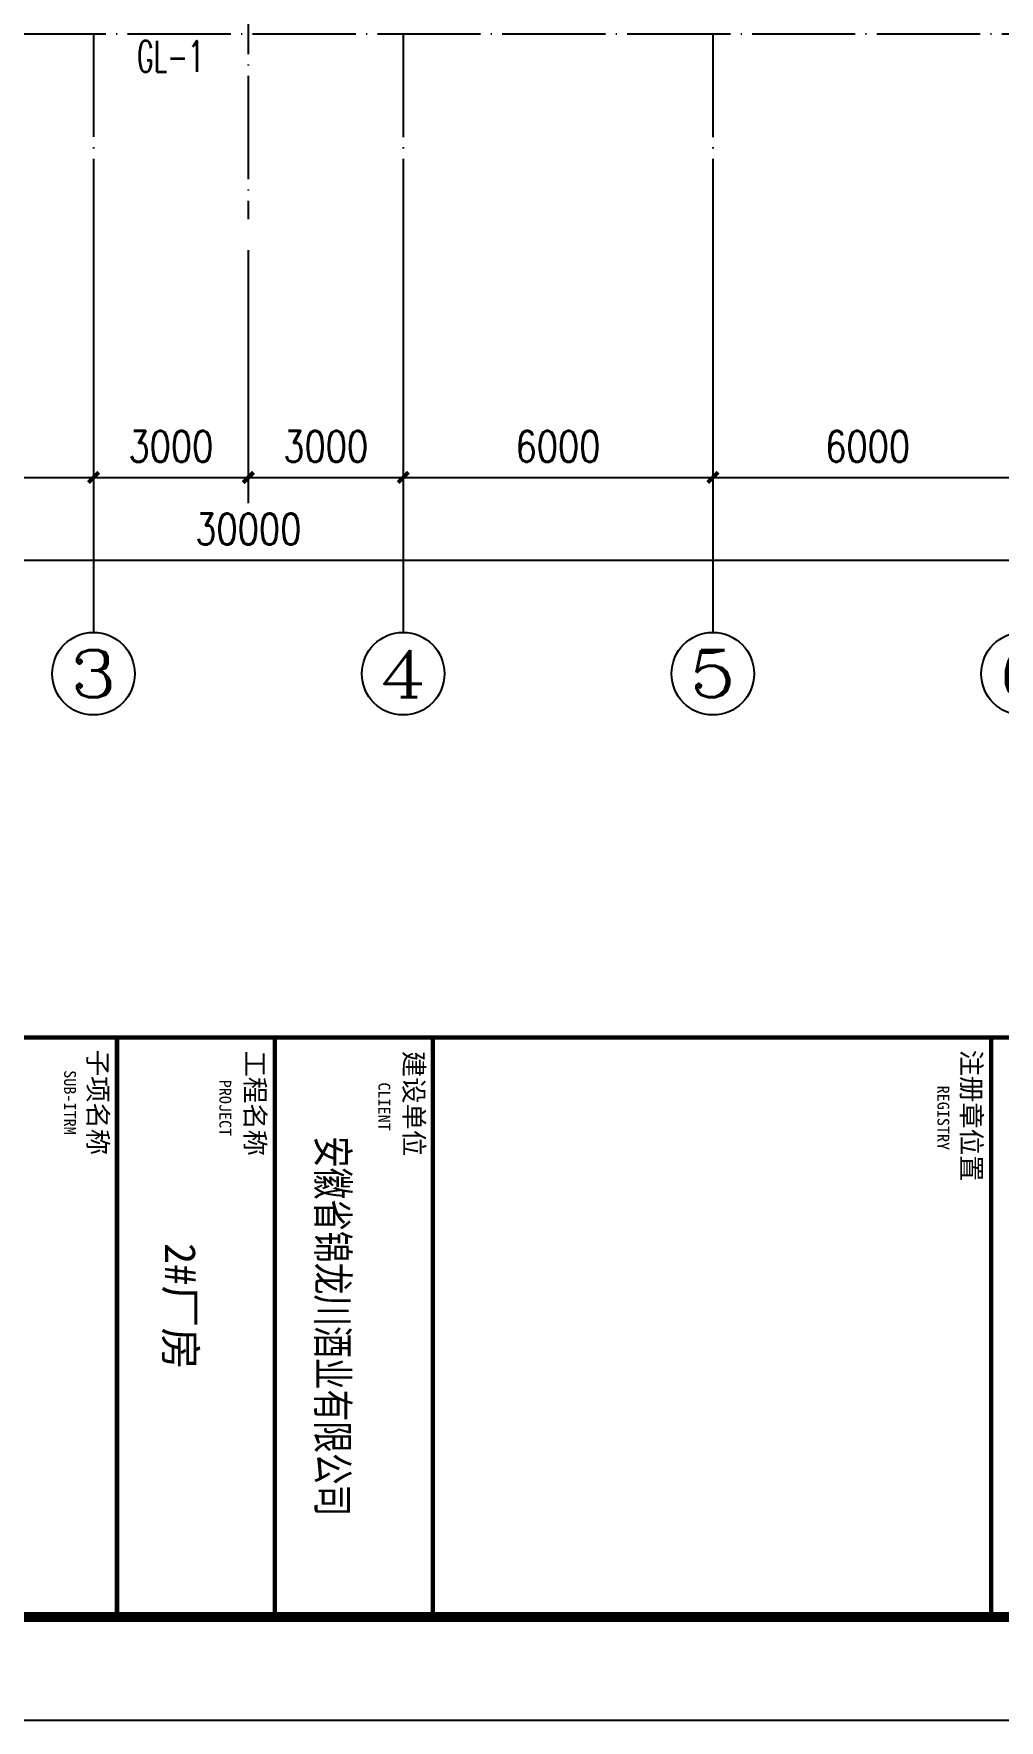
# Model space of a CAD drawing. Extents: x 31695611 to 39053694, y -59225 to 904195.
# Drawn here: x 38921252 to 38939960, y 755595 to 788259 of the extents above; entities that cross this region are included whole.
import ezdxf
from ezdxf.enums import TextEntityAlignment as Align

# ---------------------------------------------------------------- set-up
doc = ezdxf.new("R2010")
doc.units = 0
doc.header["$LTSCALE"] = 1000
doc.header["$MEASUREMENT"] = 0
doc.linetypes.add('ACAD_ISO04W100', pattern=[30.5, 24, -3, 0.5, -3])
doc.linetypes.add('DOTE', pattern=[2.42, 2, -0.2, 0.02, -0.2])
doc.layers.get('0').update_dxf_attribs({"linetype": 'CONTINUOUS'})
doc.layers.get('DEFPOINTS').update_dxf_attribs({"linetype": 'CONTINUOUS'})
for name, color, linetype in [('AXIS', 3, 'CONTINUOUS'), ('AXIS_TEXT', 7, 'CONTINUOUS'), ('DOTE', 1, 'ACAD_ISO04W100'), ('PUB_TAB', 7, 'CONTINUOUS'), ('PUB_TEXT', 7, 'CONTINUOUS'), ('PUB_TITLE', 4, 'CONTINUOUS')]:
    doc.layers.add(name, color=color, linetype=linetype)
doc.styles.add('_TCH_AXIS', font='COMPLEX', dxfattribs={"bigfont": 'GBCBIG'})
doc.styles.add('_TXT', font='SIMPLEX.shx', dxfattribs={"width": 0.6})
doc.styles.add('COMPLEX', font='COMPLEX')
doc.styles.add('DIM_FONT', font='SIMPLEX.shx', dxfattribs={"width": 0.8})
doc.styles.add('STYLE-黑体', font='simhei.ttf')
doc.styles.add('TQ', font='')
doc.styles.get('TQ').set_extended_font_data('SimSun')
doc.dimstyles.new('DIMN200', dxfattribs={"dimscale": 2, "dimtxt": 300, "dimasz": 100, "dimexe": 250, "dimexo": 300, "dimgap": 150, "dimtad": 1, "dimdec": 0, "dimzin": 0, "dimtxsty": 'DIM_FONT', "dimblk": 'ARCHTICK', "dimcen": 0.09, "dimclrt": 7, "dimazin": 3, "dimtfac": 1, "dimtdec": 0, "dimtix": 1, "dimtmove": 0, "dimatfit": 3, "dimtolj": 1, "dimtzin": 0})

# ---------------------------------------------------------------- blocks, each defined once
blk = doc.blocks.new('TK')
at = {"layer": 'PUB_TITLE', "const_width": 42.5}
for points in [[(31008732, -52688), (31008732, -92688)], [(31008730, -65863), (31014340, -65863)], [(31008732, -71271), (31014342, -71271)], [(31008732, -72801), (31014342, -72801)], [(31008732, -74331), (31014342, -74331)]]:
    blk.add_lwpolyline(points, dxfattribs=at)
at = {"layer": 'PUB_TEXT', "attachment_point": 1, "style": 'TQ'}
for s, insert, char_height, width in [('注册章位置', (31008851, -65960), 187, 1530), ('REGISTRY', (31009199, -66268), 114.8, 2399.55), ('建设单位', (31008862, -71361), 187, 1111.8), ('CLIENT', (31009168, -71684), 114.8, 2399.55), ('工程名称', (31008860, -72899), 187, 1111.8), ('PROJECT', (31009142, -73224), 114.8, 2399.55), ('子项名称', (31008852, -74422), 187, 1111.8), ('SUB-ITRM', (31009050, -74728), 114.8, 2399.55)]:
    blk.add_mtext(s, dxfattribs=dict(at, insert=insert, char_height=char_height, width=width))
blk = doc.blocks.new('_ARCHTICK')
at = {"color": 0, "linetype": 'BYBLOCK', "const_width": 0.4}
blk.add_lwpolyline([(-0.5, -0.5), (0.5, 0.5)], dxfattribs=at)
blk = doc.blocks.new('*D1026')
at = {"layer": 'AXIS', "color": 0}
for p, q in [((38916410, 784065), (38916410, 779165)), ((38922410, 784065), (38922410, 779165)), ((38916410, 779665), (38922410, 779665))]:
    blk.add_line(p, q, dxfattribs=at)
at = {"layer": 'DEFPOINTS', "color": 0}
for p in [(38916410, 784665), (38922410, 784665), (38922410, 779665)]:
    blk.add_point(p, dxfattribs=at)
at = {"layer": 'AXIS', "color": 0, "xscale": 200, "yscale": 200, "zscale": 200, "rotation": 180}
blk.add_blockref('_ARCHTICK', (38916410, 779665), dxfattribs=at)
at = {"layer": 'AXIS', "color": 0, "xscale": 200, "yscale": 200, "zscale": 200}
blk.add_blockref('_ARCHTICK', (38922410, 779665), dxfattribs=at)
at = {"layer": 'AXIS', "color": 7, "insert": (38919410, 780265), "char_height": 600, "attachment_point": 5, "style": 'DIM_FONT'}
blk.add_mtext('\\A1;6000', dxfattribs=at)
blk = doc.blocks.new('*D1027')
at = {"layer": 'AXIS', "color": 0}
for p, q in [((38922410, 784065), (38922410, 779165)), ((38925410, 784065), (38925410, 779165)), ((38922410, 779665), (38925410, 779665))]:
    blk.add_line(p, q, dxfattribs=at)
at = {"layer": 'DEFPOINTS', "color": 0}
for p in [(38922410, 784665), (38925410, 784665), (38925410, 779665)]:
    blk.add_point(p, dxfattribs=at)
at = {"layer": 'AXIS', "color": 0, "xscale": 200, "yscale": 200, "zscale": 200, "rotation": 180}
blk.add_blockref('_ARCHTICK', (38922410, 779665), dxfattribs=at)
at = {"layer": 'AXIS', "color": 0, "xscale": 200, "yscale": 200, "zscale": 200}
blk.add_blockref('_ARCHTICK', (38925410, 779665), dxfattribs=at)
at = {"layer": 'AXIS', "color": 7, "insert": (38923910, 780265), "char_height": 600, "attachment_point": 5, "style": 'DIM_FONT'}
blk.add_mtext('\\A1;3000', dxfattribs=at)
blk = doc.blocks.new('*D1028')
at = {"layer": 'AXIS', "color": 0}
for p, q in [((38925410, 784065), (38925410, 779165)), ((38928410, 784065), (38928410, 779165)), ((38925410, 779665), (38928410, 779665))]:
    blk.add_line(p, q, dxfattribs=at)
at = {"layer": 'DEFPOINTS', "color": 0}
for p in [(38925410, 784665), (38928410, 784665), (38928410, 779665)]:
    blk.add_point(p, dxfattribs=at)
at = {"layer": 'AXIS', "color": 0, "xscale": 200, "yscale": 200, "zscale": 200, "rotation": 180}
blk.add_blockref('_ARCHTICK', (38925410, 779665), dxfattribs=at)
at = {"layer": 'AXIS', "color": 0, "xscale": 200, "yscale": 200, "zscale": 200}
blk.add_blockref('_ARCHTICK', (38928410, 779665), dxfattribs=at)
at = {"layer": 'AXIS', "color": 7, "insert": (38926910, 780265), "char_height": 600, "attachment_point": 5, "style": 'DIM_FONT'}
blk.add_mtext('\\A1;3000', dxfattribs=at)
blk = doc.blocks.new('*D1029')
at = {"layer": 'AXIS', "color": 0}
for p, q in [((38928410, 784065), (38928410, 779165)), ((38934410, 784065), (38934410, 779165)), ((38928410, 779665), (38934410, 779665))]:
    blk.add_line(p, q, dxfattribs=at)
at = {"layer": 'DEFPOINTS', "color": 0}
for p in [(38928410, 784665), (38934410, 784665), (38934410, 779665)]:
    blk.add_point(p, dxfattribs=at)
at = {"layer": 'AXIS', "color": 0, "xscale": 200, "yscale": 200, "zscale": 200, "rotation": 180}
blk.add_blockref('_ARCHTICK', (38928410, 779665), dxfattribs=at)
at = {"layer": 'AXIS', "color": 0, "xscale": 200, "yscale": 200, "zscale": 200}
blk.add_blockref('_ARCHTICK', (38934410, 779665), dxfattribs=at)
at = {"layer": 'AXIS', "color": 7, "insert": (38931410, 780265), "char_height": 600, "attachment_point": 5, "style": 'DIM_FONT'}
blk.add_mtext('\\A1;6000', dxfattribs=at)
blk = doc.blocks.new('*D1030')
at = {"layer": 'AXIS', "color": 0}
for p, q in [((38934410, 784065), (38934410, 779165)), ((38940410, 784065), (38940410, 779165)), ((38934410, 779665), (38940410, 779665))]:
    blk.add_line(p, q, dxfattribs=at)
at = {"layer": 'DEFPOINTS', "color": 0}
for p in [(38934410, 784665), (38940410, 784665), (38940410, 779665)]:
    blk.add_point(p, dxfattribs=at)
at = {"layer": 'AXIS', "color": 0, "xscale": 200, "yscale": 200, "zscale": 200, "rotation": 180}
blk.add_blockref('_ARCHTICK', (38934410, 779665), dxfattribs=at)
at = {"layer": 'AXIS', "color": 0, "xscale": 200, "yscale": 200, "zscale": 200}
blk.add_blockref('_ARCHTICK', (38940410, 779665), dxfattribs=at)
at = {"layer": 'AXIS', "color": 7, "insert": (38937410, 780265), "char_height": 600, "attachment_point": 5, "style": 'DIM_FONT'}
blk.add_mtext('\\A1;6000', dxfattribs=at)
blk = doc.blocks.new('*D1031')
at = {"layer": 'AXIS', "color": 0}
for p, q in [((38910410, 784065), (38910410, 777565)), ((38940410, 784065), (38940410, 777565)), ((38910410, 778065), (38940410, 778065))]:
    blk.add_line(p, q, dxfattribs=at)
at = {"layer": 'DEFPOINTS', "color": 0}
for p in [(38910410, 784665), (38940410, 784665), (38940410, 778065)]:
    blk.add_point(p, dxfattribs=at)
at = {"layer": 'AXIS', "color": 0, "xscale": 200, "yscale": 200, "zscale": 200, "rotation": 180}
blk.add_blockref('_ARCHTICK', (38910410, 778065), dxfattribs=at)
at = {"layer": 'AXIS', "color": 0, "xscale": 200, "yscale": 200, "zscale": 200}
blk.add_blockref('_ARCHTICK', (38940410, 778065), dxfattribs=at)
at = {"layer": 'AXIS', "color": 7, "insert": (38925410, 778665), "char_height": 600, "attachment_point": 5, "style": 'DIM_FONT'}
blk.add_mtext('\\A1;30000', dxfattribs=at)
blk = doc.blocks.new('_AXISO')
blk.add_circle((0, 0), 0.5)
at = {"layer": 'AXIS_TEXT', "style": 'COMPLEX', "width": 1.041667}
blk.add_attdef('A', text='', height=0.56, dxfattribs=at).set_placement((-0.25, -0.28), (0.25, -0.28), align=Align.FIT)

msp = doc.modelspace()

# ---------------------------------------------------------------- linework, layer by layer
at = {"layer": 'AXIS'}
for p, q in [((38922410.1, 784664.7), (38922410.1, 776664.7)), ((38928410.1, 784664.7), (38928410.1, 776664.7)), ((38934410.1, 784664.7), (38934410.1, 776664.7))]:
    msp.add_line(p, q, dxfattribs=at)
at = {"layer": 'DOTE', "linetype": 'DOTE'}
for p, q in [((38925410, 884242.1), (38925410.1, 784664.7)), ((38906130.5, 788258.6), (38945995.7, 788258.5)), ((38922410.1, 788258.6), (38922410.1, 784664.7)), ((38928410.1, 788258.5), (38928410.1, 784664.7)), ((38934410.1, 788258.5), (38934410.1, 784664.7))]:
    msp.add_line(p, q, dxfattribs=at)
at = {"layer": 'PUB_TITLE'}
msp.add_lwpolyline([(38884150.8, 755595.5), (38968150.8, 755595.5), (38968150.8, 904195.5), (38884150.8, 904195.5)], close=True, dxfattribs=at)
at = {"layer": 'PUB_TITLE', "const_width": 200}
msp.add_lwpolyline([(38886150.8, 757595.5), (38966150.8, 757595.5), (38966150.8, 899195.5), (38886150.8, 899195.5)], close=True, dxfattribs=at)

# ---------------------------------------------------------------- block references
at = {"xscale": 2, "yscale": 2, "zscale": 2, "rotation": 270}
msp.add_blockref('TK', (39071527.6, 62786284.7), dxfattribs=at)
msp.add_blockref('TK', (39071527.6, 62786284.7), dxfattribs=at)
at = {"layer": 'AXIS'}
ref = msp.add_blockref('_AXISO', (38922410.1, 775864.7), dxfattribs=dict(at, xscale=1600, yscale=1600, zscale=1600))
ref.add_attrib('A', '3', dxfattribs={"layer": 'AXIS_TEXT', "height": 905.1, "style": '_TCH_AXIS', "width": 1.5}).set_placement((38921957.5, 775412.1), (38922862.6, 775412.1), align=Align.FIT)
ref = msp.add_blockref('_AXISO', (38928410.1, 775864.7), dxfattribs=dict(at, xscale=1600, yscale=1600, zscale=1600))
ref.add_attrib('A', '4', dxfattribs={"layer": 'AXIS_TEXT', "height": 905.1, "style": '_TCH_AXIS', "width": 1.3125}).set_placement((38927957.5, 775412.1), (38928862.6, 775412.1), align=Align.FIT)
ref = msp.add_blockref('_AXISO', (38934410.1, 775864.7), dxfattribs=dict(at, xscale=1600, yscale=1600, zscale=1600))
ref.add_attrib('A', '5', dxfattribs={"layer": 'AXIS_TEXT', "height": 905.1, "style": '_TCH_AXIS', "width": 1.5}).set_placement((38933957.5, 775412.1), (38934862.6, 775412.1), align=Align.FIT)
ref = msp.add_blockref('_AXISO', (38940410.1, 775864.7), dxfattribs=dict(at, xscale=1600, yscale=1600, zscale=1600))
ref.add_attrib('A', '6', dxfattribs={"layer": 'AXIS_TEXT', "height": 905.1, "style": '_TCH_AXIS', "width": 1.5}).set_placement((38939957.5, 775412.1), (38940862.6, 775412.1), align=Align.FIT)

# ---------------------------------------------------------------- texts
at = {"layer": 'PUB_TAB', "style": 'STYLE-黑体'}
for s, width, p in [('安徽省锦龙川酒业有限公司', 0.75, (38926748.2, 763228.5)), ('2#厂房', 1.000119, (38923795, 763610.9))]:
    msp.add_text(s, height=600, rotation=270, dxfattribs=dict(at, width=width)).set_placement(p, align=Align.CENTER)
at = {"layer": 'PUB_TEXT', "style": '_TXT', "width": 0.6}
msp.add_text('GL-1', height=600, dxfattribs=at).set_placement((38923252.4, 787520.9))

# ---------------------------------------------------------------- dimensions: what is measured, and where the dimension line sits
at = {"layer": 'AXIS'}
for p1, p2, distance, picture, middle in [((38910410.1, 784664.7), (38940410.1, 784664.7), -6600, '*D1031', (38925410.1, 778664.7)), ((38916410.1, 784664.7), (38922410.1, 784664.7), -5000, '*D1026', (38919410.1, 780264.7)), ((38922410.1, 784664.7), (38925410.1, 784664.7), -5000, '*D1027', (38923910.1, 780264.7)), ((38925410.1, 784664.7), (38928410.1, 784664.7), -5000, '*D1028', (38926910.1, 780264.7)), ((38928410.1, 784664.7), (38934410.1, 784664.7), -5000, '*D1029', (38931410.1, 780264.7)), ((38934410.1, 784664.7), (38940410.1, 784664.7), -5000, '*D1030', (38937410.1, 780264.7))]:
    dim = msp.add_aligned_dim(p1=p1, p2=p2, distance=distance, dimstyle='DIMN200', dxfattribs=at)
    dim.commit()
    dim.dimension.update_dxf_attribs({"geometry": picture, "text_midpoint": middle})

doc.saveas('drawing.dxf')
